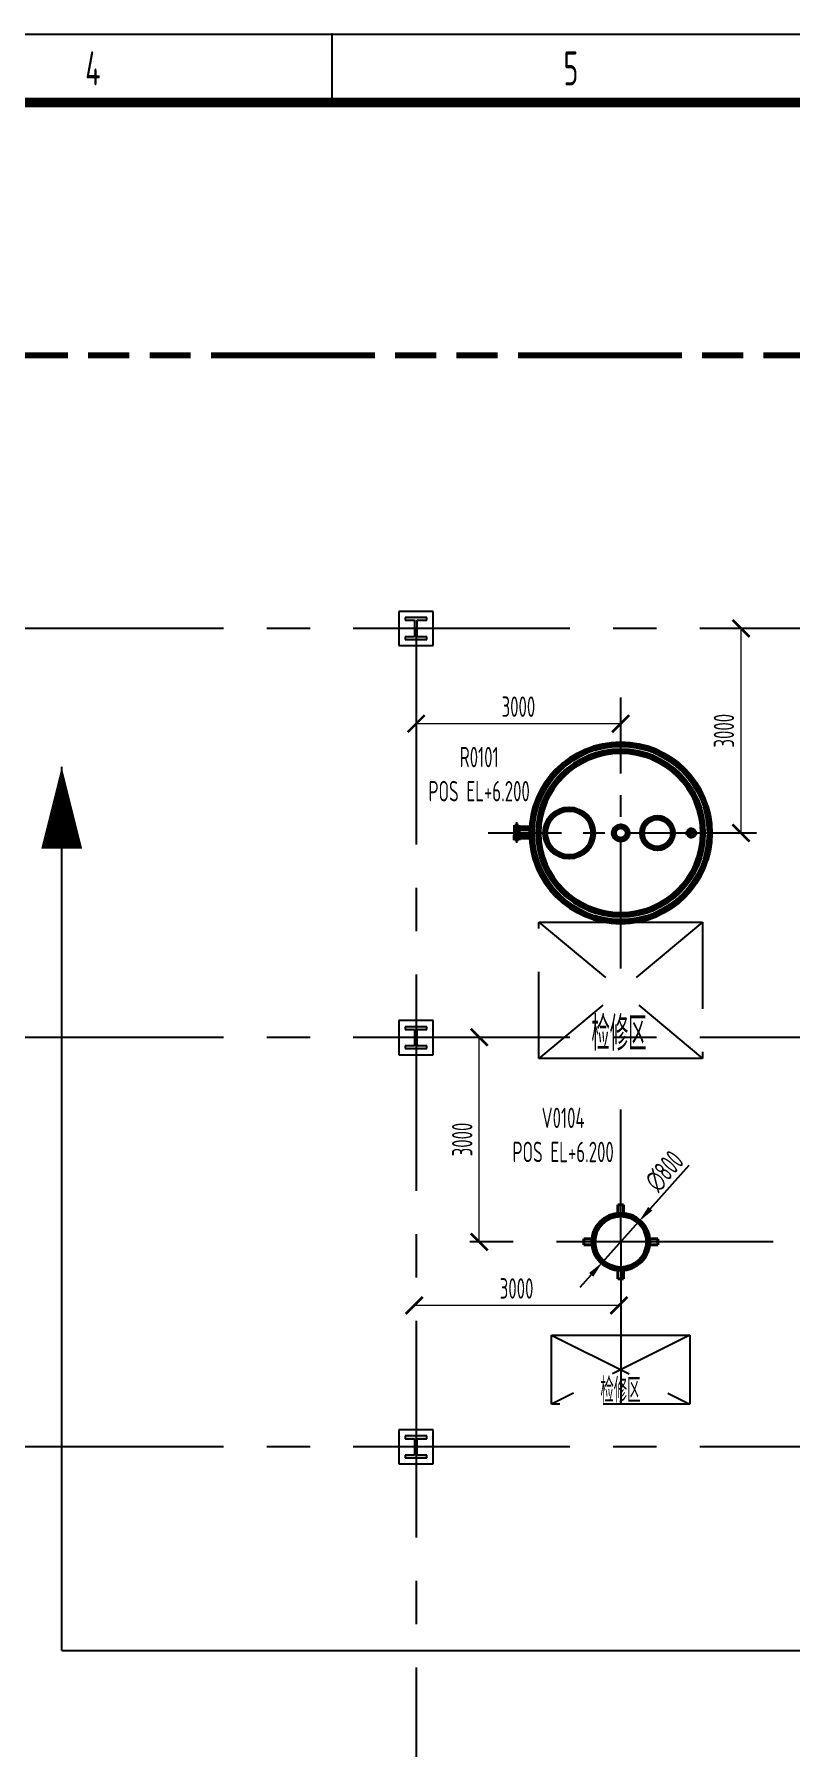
# Model space of a CAD drawing. Header units: millimetres. Extents: x 2250 to 7274, y 852 to 2251.
# Drawn here: x 3536.1 to 3647, y 1998.9 to 2250.2 of the extents above; entities that cross this region are included whole.
import ezdxf

# ---------------------------------------------------------------- set-up
doc = ezdxf.new("R2010")
doc.units = ezdxf.units.MM
for name, pattern in [('ACAD_ISO09W100', [45, 24, -3, 6, -3, 6, -3]), ('CENTER', [50.8, 31.75, -6.35, 6.35, -6.35]), ('CENTER2', [28.575, 19.05, -3.175, 3.175, -3.175]), ('DASHED', [19.05, 12.7, -6.35]), ('JIS_02_0.7', [1.35, 0.75, -0.6])]:
    doc.linetypes.add(name, pattern=pattern)
for name, color, linetype, lineweight in [('05-图框与标题栏', 7, 'Continuous', 25), ('05-楼梯与安全疏散通道', 4, 'Continuous', 25), ('06-网格线、建筑轴线-细实线', 9, 'CENTER', 25), ('07-界区线-粗双点划线', 12, 'ACAD_ISO09W100', 80), ('10-工字钢', 5, 'Continuous', 25), ('11-检修区', 8, 'JIS_02_0.7', 25), ('12-建筑物轮廓', 5, 'Continuous', 25), ('13-文本', 7, 'Continuous', 25), ('5-中心线', 170, 'CENTER', 25), ('7-设备基础', 140, 'Continuous', 40), ('8-设备轮廓线', 1, 'Continuous', 80), ('9-文本', 7, 'Continuous', 15), ('9-检修区', 251, 'DASHED', 25)]:
    doc.layers.add(name, color=color, linetype=linetype, lineweight=lineweight)
doc.styles.add('5-gbcbig', font='gbenor.shx', dxfattribs={"width": 0.7, "height": 5, "bigfont": 'gbcbig.shx'})
doc.styles.get("Standard").update_dxf_attribs({"font": 'arial.ttf'})
doc.styles.add('卷心菜', font='gbenor.shx', dxfattribs={"width": 0.75, "bigfont": 'gbcbig.shx'})
doc.styles.add('国标英文+数字', font='gbenor.shx', dxfattribs={"width": 0.7, "height": 3})
doc.styles.add('图纸中的数字及字母', font='gbenor.shx', dxfattribs={"width": 0.7, "height": 3, "bigfont": 'gbcbig.shx'})
doc.dimstyles.new('ISO-25', dxfattribs={"dimtxt": 2.5, "dimasz": 2.5, "dimexe": 1.25, "dimexo": 0.625, "dimtad": 1, "dimtxsty": 'Standard', "dimcen": 2.5, "dimadec": 0, "dimazin": 0, "dimtfac": 1, "dimtmove": 0, "dimatfit": 3, "dimfxl": 0, "dimarcsym": 0})
doc.dimstyles.new('尺寸标注', dxfattribs={"dimtxt": 3, "dimasz": 2.5, "dimexe": 1, "dimexo": 1, "dimgap": 1, "dimtad": 1, "dimdec": 0, "dimlfac": 100, "dimdsep": 46, "dimtxsty": '图纸中的数字及字母', "dimblk": 'ARCHTICK', "dimcen": 0, "dimclrd": 256, "dimclre": 256, "dimclrt": 256, "dimadec": 0, "dimazin": 0, "dimtfac": 1, "dimtdec": 0, "dimtix": 1, "dimtmove": 0, "dimatfit": 0, "dimfxl": 0, "dimlwd": -1, "dimlwe": -1, "dimarcsym": 0})

# ---------------------------------------------------------------- blocks, each defined once
blk = doc.blocks.new('_ArchTick')
at = {"color": 0, "linetype": 'ByBlock', "const_width": 0.15}
blk.add_lwpolyline([(-0.5, -0.5), (0.5, 0.5)], dxfattribs=at)
blk = doc.blocks.new('*D140')
at = {"layer": '9-文本', "transparency": 16777216}
for p, q in [((3592.12, 2149.72), (3592.12, 2150.1)), ((3622.12, 2149.1), (3592.12, 2149.1))]:
    blk.add_line(p, q, dxfattribs=at)
at = {"layer": 'Defpoints', "color": 0, "transparency": 16777216}
for p in [(3592.12, 2149.1), (3592.12, 2148.72), (3622.12, 2149.1)]:
    blk.add_point(p, dxfattribs=at)
at = {"layer": '9-文本', "transparency": 16777216, "xscale": 2.5, "yscale": 2.5, "zscale": 2.5, "rotation": 180}
blk.add_blockref('_ArchTick', (3592.12, 2149.1), dxfattribs=at)
at = {"layer": '9-文本', "transparency": 16777216, "xscale": 2.5, "yscale": 2.5, "zscale": 2.5}
blk.add_blockref('_ArchTick', (3622.12, 2149.1), dxfattribs=at)
at = {"layer": '9-文本', "transparency": 16777216, "insert": (3607.12, 2151.6), "char_height": 3, "attachment_point": 5, "style": '图纸中的数字及字母', "bg_fill": 3, "box_fill_scale": 1.1, "bg_fill_color": 256, "bg_fill_true_color": 13158600, "bg_fill_transparency": 0}
blk.add_mtext('3000', dxfattribs=at)
blk = doc.blocks.new('*D141')
at = {"layer": '9-文本', "transparency": 16777216}
for p, q in [((3639.75, 2163.07), (3639.75, 2133.07)), ((3640.73, 2163.07), (3640.75, 2163.07))]:
    blk.add_line(p, q, dxfattribs=at)
at = {"layer": 'Defpoints', "color": 0, "transparency": 16777216}
for p in [(3639.73, 2163.07), (3639.75, 2133.07), (3639.75, 2133.07)]:
    blk.add_point(p, dxfattribs=at)
at = {"layer": '9-文本', "transparency": 16777216, "xscale": 2.5, "yscale": 2.5, "zscale": 2.5}
for p, rotation in [((3639.75, 2163.07), 90), ((3639.75, 2133.07), 270)]:
    blk.add_blockref('_ArchTick', p, dxfattribs=dict(at, rotation=rotation))
at = {"layer": '9-文本', "transparency": 16777216, "insert": (3637.25, 2148.07), "char_height": 3, "attachment_point": 5, "rotation": 90, "style": '图纸中的数字及字母', "bg_fill": 3, "box_fill_scale": 1.1, "bg_fill_color": 256, "bg_fill_true_color": 13158600, "bg_fill_transparency": 0}
blk.add_mtext('3000', dxfattribs=at)
blk = doc.blocks.new('*D151')
at = {"layer": '9-文本', "transparency": 16777216}
blk.add_line((3621.85, 2063.79), (3591.85, 2063.79), dxfattribs=at)
at = {"layer": 'Defpoints', "color": 0, "transparency": 16777216}
for p in [(3591.85, 2063.79), (3591.85, 2063.79), (3621.85, 2063.79)]:
    blk.add_point(p, dxfattribs=at)
at = {"layer": '9-文本', "transparency": 16777216, "xscale": 2.5, "yscale": 2.5, "zscale": 2.5, "rotation": 180}
blk.add_blockref('_ArchTick', (3591.85, 2063.79), dxfattribs=at)
at = {"layer": '9-文本', "transparency": 16777216, "xscale": 2.5, "yscale": 2.5, "zscale": 2.5}
blk.add_blockref('_ArchTick', (3621.85, 2063.79), dxfattribs=at)
at = {"layer": '9-文本', "transparency": 16777216, "insert": (3606.85, 2066.29), "char_height": 3, "attachment_point": 5, "style": '图纸中的数字及字母', "bg_fill": 3, "box_fill_scale": 1.1, "bg_fill_color": 256, "bg_fill_true_color": 13158600, "bg_fill_transparency": 0}
blk.add_mtext('3000', dxfattribs=at)
blk = doc.blocks.new('*D152')
at = {"layer": '9-文本', "transparency": 16777216}
for p, q in [((3601.38, 2073.13), (3601.38, 2103.13)), ((3602.38, 2073.13), (3602.38, 2073.13))]:
    blk.add_line(p, q, dxfattribs=at)
at = {"layer": 'Defpoints', "color": 0, "transparency": 16777216}
for p in [(3601.38, 2103.13), (3601.38, 2103.13), (3601.38, 2073.13)]:
    blk.add_point(p, dxfattribs=at)
at = {"layer": '9-文本', "transparency": 16777216, "xscale": 2.5, "yscale": 2.5, "zscale": 2.5}
for p, rotation in [((3601.38, 2103.13), 90), ((3601.38, 2073.13), 270)]:
    blk.add_blockref('_ArchTick', p, dxfattribs=dict(at, rotation=rotation))
at = {"layer": '9-文本', "transparency": 16777216, "insert": (3598.88, 2088.13), "char_height": 3, "attachment_point": 5, "rotation": 90, "style": '图纸中的数字及字母', "bg_fill": 3, "box_fill_scale": 1.1, "bg_fill_color": 256, "bg_fill_true_color": 13158600, "bg_fill_transparency": 0}
blk.add_mtext('3000', dxfattribs=at)
blk = doc.blocks.new('*D153')
at = {"layer": '9-文本', "color": 0, "linetype": 'Continuous', "lineweight": -2, "transparency": 16777216}
for p, q in [((3632.1, 2084.3), (3626.45, 2077.98)), ((3619.45, 2070.15), (3624.79, 2076.11)), ((3617.79, 2068.28), (3616.12, 2066.42))]:
    blk.add_line(p, q, dxfattribs=at)
at = {"layer": '9-文本', "color": 0, "transparency": 16777216}
for points in [[(3626.14, 2078.25), (3626.76, 2077.7), (3624.79, 2076.11)], [(3617.48, 2068.56), (3618.1, 2068.01), (3619.45, 2070.15)]]:
    blk.add_solid(points, dxfattribs=at)
at = {"layer": 'Defpoints', "color": 0, "transparency": 16777216}
for p in [(3624.79, 2076.11), (3619.45, 2070.15)]:
    blk.add_point(p, dxfattribs=at)
at = {"layer": '9-文本', "color": 0, "transparency": 16777216, "insert": (3628.53, 2083.48), "char_height": 3, "width": 3.5, "attachment_point": 5, "rotation": 48.2077, "style": '图纸中的数字及字母', "bg_fill": 3, "box_fill_scale": 1.1, "bg_fill_color": 256, "bg_fill_true_color": 13158600, "bg_fill_transparency": 0}
blk.add_mtext('∅800', dxfattribs=at)

msp = doc.modelspace()

# ---------------------------------------------------------------- hatches: boundary and pattern name
at = {"layer": '12-建筑物轮廓'}
for points in [[(3592.299, 2164.26), (3593.699, 2164.26), (3593.699, 2164.66), (3590.499, 2164.66), (3590.499, 2164.26), (3591.899, 2164.26), (3591.899, 2161.86), (3590.499, 2161.86), (3590.499, 2161.46), (3593.699, 2161.46), (3593.699, 2161.86), (3592.299, 2161.86)], [(3592.3, 2104.26), (3593.7, 2104.26), (3593.7, 2104.66), (3590.5, 2104.66), (3590.5, 2104.26), (3591.9, 2104.26), (3591.9, 2101.86), (3590.5, 2101.86), (3590.5, 2101.46), (3593.7, 2101.46), (3593.7, 2101.86), (3592.3, 2101.86)], [(3592.3, 2044.26), (3593.7, 2044.26), (3593.7, 2044.66), (3590.5, 2044.66), (3590.5, 2044.26), (3591.9, 2044.26), (3591.9, 2041.86), (3590.5, 2041.86), (3590.5, 2041.46), (3593.7, 2041.46), (3593.7, 2041.86), (3592.3, 2041.86)]]:
    msp.add_hatch(color=1, dxfattribs=at).paths.add_polyline_path(points)

# ---------------------------------------------------------------- linework, layer by layer
at = {"layer": '05-图框与标题栏'}
for p, q in [((3299.443, 2250.196), (4140.443, 2250.196)), ((3579.776, 2250.196), (3579.776, 2240.196))]:
    msp.add_line(p, q, dxfattribs=at)
at = {"layer": '05-图框与标题栏', "const_width": 1.4}
msp.add_lwpolyline([(3324.443, 2240.196), (3324.443, 1666.196), (4130.443, 1666.196), (4130.443, 2240.196)], close=True, dxfattribs=at)
at = {"layer": '05-图框与标题栏'}
msp.add_point((3579.776, 2250.196), dxfattribs=at)
msp.add_point((3579.776, 2250.196), dxfattribs=at)
msp.add_point((3579.776, 2250.196), dxfattribs=at)
at = {"layer": '05-楼梯与安全疏散通道'}
for q in [(3540.166, 2142.764), (3824.093, 2013.208)]:
    msp.add_line((3540.166, 2013.208), q, dxfattribs=at)
msp.add_lwpolyline([(3540.166, 2130.764, 6, 0, 0), (3540.166, 2142.764, 0, 0, 0)], format="xyseb", dxfattribs=at)
at = {"layer": '06-网格线、建筑轴线-细实线', "linetype": 'CENTER'}
for p, q in [((3532.116, 2163.13), (3832.116, 2163.13)), ((3592.117, 2163.13), (3592.117, 1860.53)), ((3532.117, 2103.13), (3832.117, 2103.13)), ((3532.117, 2043.13), (3832.117, 2043.13))]:
    msp.add_line(p, q, dxfattribs=at)
at = {"layer": '07-界区线-粗双点划线'}
msp.add_line((3472.064, 2203.13), (3922.064, 2203.13), dxfattribs=at)
at = {"layer": '10-工字钢'}
for p, q in [((3589.599, 2165.56), (3589.599, 2160.56)), ((3594.599, 2165.56), (3589.599, 2165.56)), ((3590.499, 2164.66), (3590.499, 2164.26)), ((3593.699, 2164.66), (3590.499, 2164.66)), ((3590.499, 2164.26), (3591.899, 2164.26)), ((3591.899, 2164.26), (3591.899, 2161.86)), ((3592.299, 2161.86), (3592.299, 2164.26)), ((3592.299, 2164.26), (3593.699, 2164.26)), ((3593.699, 2164.26), (3593.699, 2164.66)), ((3594.599, 2160.56), (3594.599, 2165.56)), ((3591.899, 2161.86), (3590.499, 2161.86)), ((3590.499, 2161.86), (3590.499, 2161.46)), ((3590.499, 2161.46), (3593.699, 2161.46)), ((3593.699, 2161.86), (3592.299, 2161.86)), ((3593.699, 2161.46), (3593.699, 2161.86)), ((3589.599, 2160.56), (3594.599, 2160.56)), ((3589.6, 2105.56), (3589.6, 2100.56)), ((3594.6, 2105.56), (3589.6, 2105.56)), ((3594.6, 2100.56), (3594.6, 2105.56)), ((3590.5, 2104.66), (3590.5, 2104.26)), ((3593.7, 2104.66), (3590.5, 2104.66)), ((3590.5, 2104.26), (3591.9, 2104.26)), ((3591.9, 2104.26), (3591.9, 2101.86)), ((3592.3, 2101.86), (3592.3, 2104.26)), ((3592.3, 2104.26), (3593.7, 2104.26)), ((3593.7, 2104.26), (3593.7, 2104.66)), ((3589.6, 2100.56), (3594.6, 2100.56)), ((3591.9, 2101.86), (3590.5, 2101.86)), ((3590.5, 2101.86), (3590.5, 2101.46)), ((3590.5, 2101.46), (3593.7, 2101.46)), ((3593.7, 2101.86), (3592.3, 2101.86)), ((3593.7, 2101.46), (3593.7, 2101.86)), ((3589.6, 2045.56), (3589.6, 2040.56)), ((3594.6, 2045.56), (3589.6, 2045.56)), ((3594.6, 2040.56), (3594.6, 2045.56)), ((3590.5, 2044.66), (3590.5, 2044.26)), ((3593.7, 2044.66), (3590.5, 2044.66)), ((3590.5, 2044.26), (3591.9, 2044.26)), ((3591.9, 2044.26), (3591.9, 2041.86)), ((3592.3, 2041.86), (3592.3, 2044.26)), ((3592.3, 2044.26), (3593.7, 2044.26)), ((3593.7, 2044.26), (3593.7, 2044.66)), ((3589.6, 2040.56), (3594.6, 2040.56)), ((3591.9, 2041.86), (3590.5, 2041.86)), ((3590.5, 2041.86), (3590.5, 2041.46)), ((3590.5, 2041.46), (3593.7, 2041.46)), ((3593.7, 2041.86), (3592.3, 2041.86)), ((3593.7, 2041.46), (3593.7, 2041.86))]:
    msp.add_line(p, q, dxfattribs=at)
at = {"layer": '5-中心线', "linetype": 'CENTER2'}
msp.add_line((3622.12, 2113.229), (3622.12, 2152.919), dxfattribs=at)
at = {"layer": '5-中心线'}
for p, q in [((3622.12, 2073.13), (3622.12, 2092.515)), ((3644.469, 2073.13), (3596.826, 2073.13)), ((3622.12, 2073.13), (3622.12, 2049.302))]:
    msp.add_line(p, q, dxfattribs=at)
at = {"layer": '7-设备基础'}
for p, q in [((3622.12, 2078.559), (3621.692, 2078.559)), ((3621.692, 2078.559), (3621.692, 2077.107)), ((3622.12, 2078.559), (3622.549, 2078.559)), ((3622.549, 2078.559), (3622.549, 2077.107)), ((3616.692, 2073.13), (3616.692, 2073.559)), ((3616.692, 2073.559), (3618.143, 2073.559)), ((3616.692, 2073.13), (3616.692, 2072.702)), ((3627.549, 2073.559), (3626.097, 2073.559)), ((3616.692, 2072.702), (3618.143, 2072.702)), ((3627.549, 2072.702), (3626.097, 2072.702)), ((3621.692, 2067.702), (3621.692, 2069.153)), ((3622.549, 2067.702), (3622.549, 2069.153)), ((3622.12, 2067.702), (3621.692, 2067.702)), ((3622.12, 2067.702), (3622.549, 2067.702))]:
    msp.add_line(p, q, dxfattribs=at)
at = {"layer": '8-设备轮廓线', "linetype": 'Continuous'}
for p, q in [((3607.14, 2133.971), (3606.615, 2133.971)), ((3606.993, 2134.206), (3606.749, 2134.206)), ((3606.749, 2134.206), (3606.749, 2132.689)), ((3606.993, 2133.737), (3606.993, 2134.206)), ((3606.993, 2133.971), (3607.14, 2133.971)), ((3608.93, 2133.734), (3606.993, 2133.737)), ((3606.993, 2133.737), (3606.993, 2132.488)), ((3607.14, 2132.253), (3606.615, 2132.253)), ((3606.749, 2132.019), (3606.749, 2132.786)), ((3606.993, 2132.019), (3606.749, 2132.019)), ((3608.93, 2132.488), (3606.993, 2132.488)), ((3606.993, 2132.488), (3606.993, 2132.019))]:
    msp.add_line(p, q, dxfattribs=at)
at = {"layer": '8-设备轮廓线'}
for centre, radius in [((3614.566, 2133.074), 3.5), ((3622.12, 2133.074), 1), ((3627.493, 2133.074), 2.25), ((3632.466, 2133.074), 0.4), ((3622.12, 2073.13), 4)]:
    msp.add_circle(centre, radius, dxfattribs=at)
at = {"layer": '9-检修区'}
for p, q in [((3610.12, 2100.014), (3610.12, 2120.014)), ((3610.12, 2120.014), (3622.12, 2120.014)), ((3610.12, 2120.014), (3634.12, 2100.014)), ((3634.12, 2120.014), (3610.12, 2100.014)), ((3622.12, 2120.014), (3634.12, 2120.014)), ((3634.12, 2120.014), (3634.12, 2100.014)), ((3622.12, 2100.014), (3610.12, 2100.014)), ((3634.12, 2100.014), (3622.12, 2100.014)), ((3611.985, 2049.302), (3611.985, 2059.437)), ((3611.985, 2059.437), (3622.12, 2059.437)), ((3632.255, 2059.437), (3611.985, 2049.302)), ((3611.985, 2059.437), (3632.255, 2049.302)), ((3622.12, 2059.437), (3632.255, 2059.437)), ((3632.255, 2059.437), (3632.255, 2049.302)), ((3632.255, 2049.302), (3611.985, 2049.302))]:
    msp.add_line(p, q, dxfattribs=at)

# ---------------------------------------------------------------- texts
at = {"layer": '05-图框与标题栏', "char_height": 5, "attachment_point": 5, "style": '5-gbcbig'}
for s, insert in [('4', (3544.735, 2245.196)), ('5', (3614.818, 2245.196))]:
    msp.add_mtext_dynamic_manual_height_columns(s, width=70.08333, gutter_width=25, heights=[0], dxfattribs=dict(at, insert=insert))
at = {"layer": '11-检修区', "attachment_point": 1, "style": '卷心菜'}
for width, gutter_width, insert, char_height in [(18.42807, 25, (3617.822, 2106.16), 5), (13.34045, 18.098, (3619.152, 2053.161), 3.6196)]:
    msp.add_mtext_dynamic_manual_height_columns('检修区', width=width, gutter_width=gutter_width, heights=[0], dxfattribs=dict(at, insert=insert, char_height=char_height))
at = {"layer": '13-文本', "insert": (3601.362, 2141.705), "char_height": 3, "attachment_point": 5, "style": '国标英文+数字'}
msp.add_mtext_dynamic_manual_height_columns('R0101\\PPOS EL+6.200', width=23.22389, gutter_width=25, heights=[0], dxfattribs=at)

# ---------------------------------------------------------------- next in the draw order: dimensions: what is measured, and where the dimension line sits
at = {"layer": '9-文本'}
for base, p1, p2, angle, picture, middle in [((3639.752, 2133.074), (3639.735, 2163.074), (3639.752, 2133.074), 270, '*D141', (3637.252, 2148.074)), ((3592.117, 2149.098), (3622.12, 2149.098), (3592.117, 2148.718), 180, '*D140', (3607.118, 2151.598)), ((3601.384, 2103.13), (3601.384, 2073.13), (3601.384, 2103.13), 90, '*D152', (3598.884, 2088.13)), ((3591.846, 2063.792), (3621.849, 2063.792), (3591.846, 2063.792), 180, '*D151', (3606.848, 2066.292))]:
    dim = msp.add_linear_dim(base=base, p1=p1, p2=p2, angle=angle, dimstyle='尺寸标注', dxfattribs=at)
    dim.commit()
    dim.dimension.update_dxf_attribs({"geometry": picture, "text_midpoint": middle})

# ---------------------------------------------------------------- next in the draw order: linework, layer by layer
at = {"layer": '5-中心线', "linetype": 'CENTER2'}
msp.add_line((3642.01, 2133.074), (3602.676, 2133.074), dxfattribs=at)
at = {"layer": '8-设备轮廓线'}
for radius in [13.06, 13, 12.06, 12]:
    msp.add_circle((3622.12, 2133.074), radius, dxfattribs=at)

# ---------------------------------------------------------------- next in the draw order: dimensions: what is measured, and where the dimension line sits
at = {"layer": '9-文本'}
dim = msp.add_diameter_dim_2p(p1=(3619.454, 2070.148), p2=(3624.786, 2076.112), text='<>00', dimstyle='ISO-25', override={"dimtxsty": '图纸中的数字及字母', "dimtfill": 1, "dimarcsym": 1}, dxfattribs=at)
dim.commit()
dim.dimension.update_dxf_attribs({"geometry": '*D153', "text_midpoint": (3628.525, 2083.484)})

# ---------------------------------------------------------------- next in the draw order: linework, layer by layer
at = {"layer": '7-设备基础'}
for p, q in [((3627.549, 2073.13), (3627.549, 2073.559)), ((3627.549, 2073.13), (3627.549, 2072.702)), ((3622.12, 2067.702), (3621.692, 2067.702)), ((3622.12, 2067.702), (3622.549, 2067.702))]:
    msp.add_line(p, q, dxfattribs=at)

# ---------------------------------------------------------------- next in the draw order: texts
at = {"layer": '13-文本', "insert": (3613.676, 2088.806), "char_height": 3, "attachment_point": 5, "style": '国标英文+数字'}
msp.add_mtext_dynamic_manual_height_columns('V0104\\PPOS EL+6.200', width=23.22389, gutter_width=25, heights=[0], dxfattribs=at)

doc.saveas('drawing.dxf')
